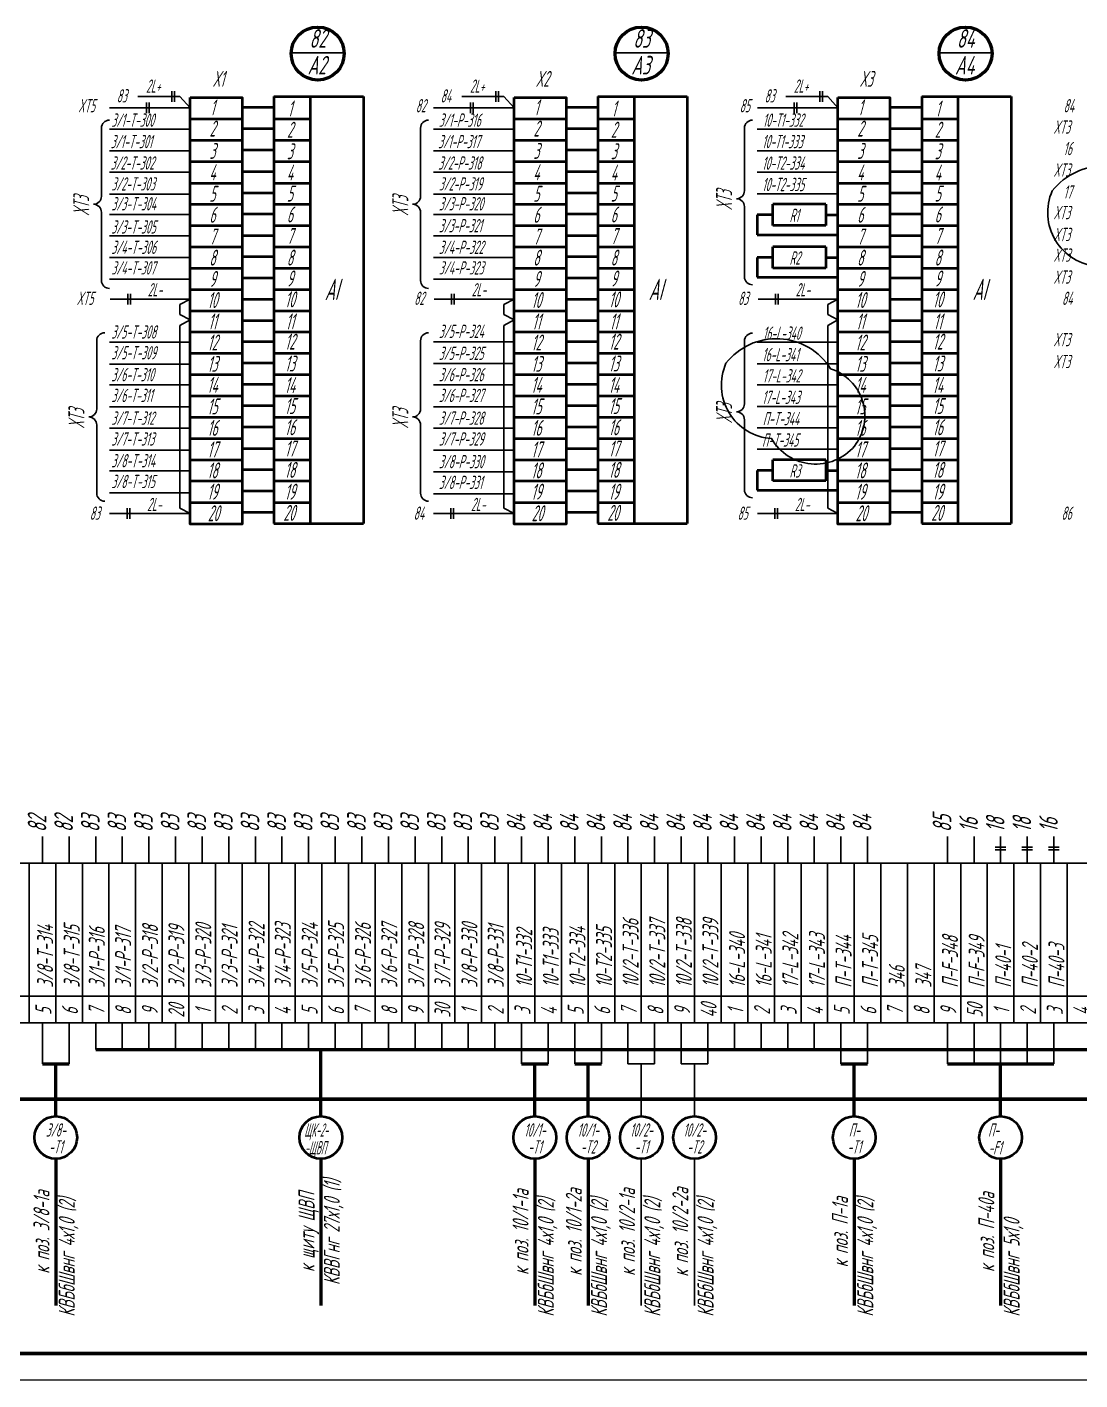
# Model space of a CAD drawing. Header units: millimetres. Extents: x -680 to 9204, y -4430 to 7779.
# Drawn here: x 2133.2 to 2331, y -537.1 to -282.9 of the extents above; entities that cross this region are included whole.
import ezdxf
from ezdxf.enums import TextEntityAlignment as Align

# ---------------------------------------------------------------- set-up
doc = ezdxf.new("R2010")
doc.units = ezdxf.units.MM
doc.layers.get('Defpoints').update_dxf_attribs({"color": 33})
for name, color, linetype, lineweight in [('Датчики', 31, 'Continuous', 50), ('Обводка', 6, 'Continuous', 25), ('Размерная', 4, 'Continuous', 25), ('Текст_КИП', 2, 'Continuous', 25), ('Толст.рамка', 7, 'Continuous', 60), ('Тонк.рамка', 10, 'Continuous', 20), ('Эл.кабель', 2, 'Continuous', 50)]:
    doc.layers.add(name, color=color, linetype=linetype, lineweight=lineweight)
doc.layers.add('ТЕКСТ', color=2, linetype='Continuous')
doc.styles.add('Simplex', font='simplex.shx', dxfattribs={"width": 0.7, "oblique": 15})

msp = doc.modelspace()

# ---------------------------------------------------------------- linework, layer by layer
at = {"color": 7, "linetype": 'ByBlock'}
for p, q in [((2182.818, -287.731), (2192.716, -287.731)), ((2243.666, -287.731), (2253.564, -287.731)), ((2304.514, -287.731), (2314.412, -287.731))]:
    msp.add_line(p, q, dxfattribs=at)
for p, q in [((2161.916, -295.949), (2154.014, -295.949)), ((2161.916, -295.949), (2163.84, -298.086)), ((2222.764, -295.949), (2214.862, -295.949)), ((2222.764, -295.949), (2224.688, -298.086)), ((2283.612, -295.949), (2275.71, -295.949)), ((2283.612, -295.949), (2285.536, -298.086)), ((2148.703, -298.086), (2163.84, -298.086)), ((2209.551, -298.086), (2224.688, -298.086)), ((2270.399, -298.086), (2285.536, -298.086)), ((2148.678, -302.098), (2163.84, -302.098)), ((2209.526, -302.098), (2224.688, -302.098)), ((2270.374, -302.098), (2285.536, -302.098)), ((2148.678, -306.14), (2163.84, -306.14)), ((2209.526, -306.14), (2224.688, -306.14)), ((2270.374, -306.14), (2285.536, -306.14)), ((2148.678, -310.166), (2163.84, -310.166)), ((2209.526, -310.166), (2224.688, -310.166)), ((2270.374, -310.185), (2285.536, -310.185)), ((2148.678, -314.29), (2163.84, -314.29)), ((2209.526, -314.29), (2224.688, -314.29)), ((2270.374, -314.21), (2285.536, -314.21)), ((2148.678, -318.093), (2163.84, -318.093)), ((2209.526, -318.093), (2224.688, -318.093)), ((2148.678, -322.148), (2163.84, -322.148)), ((2209.526, -322.148), (2224.688, -322.148)), ((2148.678, -326.173), (2163.84, -326.173)), ((2209.526, -326.173), (2224.688, -326.173)), ((2148.678, -330.285), (2163.84, -330.285)), ((2209.526, -330.285), (2224.688, -330.285)), ((2148.826, -334.005), (2163.84, -334.005)), ((2163.84, -334.005), (2161.928, -335.034)), ((2161.928, -336.901), (2161.928, -335.034)), ((2209.674, -334.005), (2224.688, -334.005)), ((2224.688, -334.005), (2222.776, -335.034)), ((2222.776, -336.901), (2222.776, -335.034)), ((2270.522, -334.005), (2285.536, -334.005)), ((2285.536, -334.005), (2283.624, -335.034)), ((2283.624, -336.901), (2283.624, -335.034)), ((2163.84, -337.931), (2161.928, -336.901)), ((2163.84, -337.931), (2161.928, -338.96)), ((2224.688, -337.931), (2222.776, -336.901)), ((2224.688, -337.931), (2222.776, -338.96)), ((2285.536, -337.931), (2283.624, -336.901)), ((2285.536, -337.931), (2283.624, -338.96)), ((2161.928, -373.28), (2161.928, -338.96)), ((2222.776, -373.28), (2222.776, -338.96)), ((2283.624, -373.28), (2283.624, -338.96)), ((2148.678, -342.089), (2163.84, -342.089)), ((2209.526, -342.068), (2224.688, -342.068)), ((2270.374, -342.134), (2285.536, -342.134)), ((2148.678, -346.234), (2163.84, -346.234)), ((2209.526, -346.09), (2224.688, -346.09)), ((2270.374, -346.176), (2285.536, -346.176)), ((2148.678, -350.115), (2163.84, -350.115)), ((2209.526, -350.115), (2224.688, -350.115)), ((2270.374, -350.15), (2285.536, -350.15)), ((2148.678, -354.26), (2163.84, -354.26)), ((2209.526, -354.26), (2224.688, -354.26)), ((2270.374, -354.192), (2285.536, -354.192)), ((2148.678, -358.286), (2163.84, -358.286)), ((2209.526, -358.286), (2224.688, -358.286)), ((2270.374, -358.192), (2285.536, -358.192)), ((2148.678, -362.431), (2163.84, -362.431)), ((2209.526, -362.431), (2224.688, -362.431)), ((2270.374, -362.234), (2285.536, -362.234)), ((2148.678, -366.283), (2163.84, -366.283)), ((2209.526, -366.456), (2224.688, -366.456)), ((2148.678, -370.428), (2163.84, -370.428)), ((2209.526, -370.601), (2224.688, -370.601)), ((2163.84, -374.31), (2161.928, -373.28)), ((2224.688, -374.31), (2222.776, -373.28)), ((2285.536, -374.31), (2283.624, -373.28)), ((2148.703, -374.31), (2163.84, -374.31)), ((2209.551, -374.31), (2224.688, -374.31)), ((2270.399, -374.31), (2285.536, -374.31))]:
    msp.add_line(p, q)
at = {"lineweight": 40}
for p, q in [((2179.571, -295.957), (2179.571, -376.214)), ((2179.571, -295.957), (2196.372, -295.957)), ((2186.443, -376.214), (2186.443, -295.957)), ((2196.372, -295.957), (2196.372, -376.214)), ((2240.419, -295.957), (2240.419, -376.214)), ((2240.419, -295.957), (2257.22, -295.957)), ((2247.291, -376.214), (2247.291, -295.957)), ((2257.22, -295.957), (2257.22, -376.214)), ((2301.267, -295.957), (2301.267, -376.214)), ((2301.267, -295.957), (2318.068, -295.957)), ((2308.139, -376.214), (2308.139, -295.957)), ((2318.068, -295.957), (2318.068, -376.214)), ((2173.598, -297.948), (2179.571, -297.948)), ((2234.446, -297.948), (2240.419, -297.948)), ((2295.294, -297.948), (2301.267, -297.948)), ((2163.84, -300.118), (2173.598, -300.118)), ((2173.598, -301.96), (2179.571, -301.96)), ((2179.571, -300.118), (2186.443, -300.118)), ((2224.688, -300.118), (2234.446, -300.118)), ((2234.446, -301.96), (2240.419, -301.96)), ((2240.419, -300.118), (2247.291, -300.118)), ((2285.536, -300.118), (2295.294, -300.118)), ((2295.294, -301.96), (2301.267, -301.96)), ((2301.267, -300.118), (2308.139, -300.118)), ((2163.84, -304.13), (2173.598, -304.13)), ((2179.571, -304.13), (2186.443, -304.13)), ((2224.688, -304.13), (2234.446, -304.13)), ((2240.419, -304.13), (2247.291, -304.13)), ((2285.536, -304.13), (2295.294, -304.13)), ((2301.267, -304.13), (2308.139, -304.13)), ((2173.598, -305.972), (2179.571, -305.972)), ((2234.446, -305.972), (2240.419, -305.972)), ((2295.294, -305.972), (2301.267, -305.972)), ((2163.84, -308.172), (2173.598, -308.172)), ((2173.598, -310.014), (2179.571, -310.014)), ((2179.571, -308.172), (2186.443, -308.172)), ((2224.688, -308.172), (2234.446, -308.172)), ((2234.446, -310.014), (2240.419, -310.014)), ((2240.419, -308.172), (2247.291, -308.172)), ((2285.536, -308.172), (2295.294, -308.172)), ((2295.294, -310.014), (2301.267, -310.014)), ((2301.267, -308.172), (2308.139, -308.172)), ((2163.84, -312.197), (2173.598, -312.197)), ((2179.571, -312.197), (2186.443, -312.197)), ((2224.688, -312.197), (2234.446, -312.197)), ((2240.419, -312.197), (2247.291, -312.197)), ((2285.536, -312.197), (2295.294, -312.197)), ((2301.267, -312.197), (2308.139, -312.197)), ((2173.598, -314.039), (2179.571, -314.039)), ((2234.446, -314.039), (2240.419, -314.039)), ((2295.294, -314.039), (2301.267, -314.039)), ((2163.84, -316.176), (2173.598, -316.176)), ((2179.571, -316.176), (2186.443, -316.176)), ((2224.688, -316.176), (2234.446, -316.176)), ((2240.419, -316.176), (2247.291, -316.176)), ((2273.284, -320.181), (2273.284, -316.181)), ((2283.284, -316.181), (2273.284, -316.181)), ((2283.284, -316.181), (2283.284, -320.181)), ((2285.536, -316.176), (2295.294, -316.176)), ((2301.267, -316.176), (2308.139, -316.176)), ((2163.84, -320.201), (2173.598, -320.201)), ((2173.598, -318.017), (2179.571, -318.017)), ((2179.571, -320.201), (2186.443, -320.201)), ((2224.688, -320.201), (2234.446, -320.201)), ((2234.446, -318.017), (2240.419, -318.017)), ((2240.419, -320.201), (2247.291, -320.201)), ((2273.284, -318.181), (2270.374, -318.181)), ((2270.374, -318.181), (2270.374, -321.909)), ((2283.284, -320.181), (2273.284, -320.181)), ((2283.284, -318.181), (2285.536, -318.181)), ((2285.536, -320.201), (2295.294, -320.201)), ((2295.294, -318.017), (2301.267, -318.017)), ((2301.267, -320.201), (2308.139, -320.201)), ((2173.598, -322.043), (2179.571, -322.043)), ((2234.446, -322.043), (2240.419, -322.043)), ((2270.374, -321.909), (2285.536, -321.909)), ((2295.294, -322.043), (2301.267, -322.043)), ((2163.84, -324.179), (2173.598, -324.179)), ((2179.571, -324.179), (2186.443, -324.179)), ((2224.688, -324.179), (2234.446, -324.179)), ((2240.419, -324.179), (2247.291, -324.179)), ((2273.284, -328.184), (2273.284, -324.184)), ((2283.284, -324.184), (2273.284, -324.184)), ((2283.284, -324.184), (2283.284, -328.184)), ((2285.536, -324.179), (2295.294, -324.179)), ((2301.267, -324.179), (2308.139, -324.179)), ((2173.598, -326.021), (2179.571, -326.021)), ((2234.446, -326.021), (2240.419, -326.021)), ((2273.284, -326.184), (2270.374, -326.184)), ((2270.374, -326.184), (2270.374, -329.913)), ((2283.284, -326.184), (2285.536, -326.184)), ((2295.294, -326.021), (2301.267, -326.021)), ((2163.84, -328.205), (2173.598, -328.205)), ((2173.598, -330.046), (2179.571, -330.046)), ((2179.571, -328.205), (2186.443, -328.205)), ((2224.688, -328.205), (2234.446, -328.205)), ((2234.446, -330.046), (2240.419, -330.046)), ((2240.419, -328.205), (2247.291, -328.205)), ((2270.374, -329.913), (2285.536, -329.913)), ((2283.284, -328.184), (2273.284, -328.184)), ((2285.536, -328.205), (2295.294, -328.205)), ((2295.294, -330.046), (2301.267, -330.046)), ((2301.267, -328.205), (2308.139, -328.205)), ((2163.84, -332.183), (2173.598, -332.183)), ((2179.571, -332.183), (2186.443, -332.183)), ((2224.688, -332.183), (2234.446, -332.183)), ((2240.419, -332.183), (2247.291, -332.183)), ((2285.536, -332.183), (2295.294, -332.183)), ((2301.267, -332.183), (2308.139, -332.183)), ((2173.598, -334.025), (2179.571, -334.025)), ((2234.446, -334.025), (2240.419, -334.025)), ((2295.294, -334.025), (2301.267, -334.025)), ((2163.84, -336.208), (2173.598, -336.208)), ((2173.598, -338.05), (2179.571, -338.05)), ((2179.571, -336.208), (2186.443, -336.208)), ((2224.688, -336.208), (2234.446, -336.208)), ((2234.446, -338.05), (2240.419, -338.05)), ((2240.419, -336.208), (2247.291, -336.208)), ((2285.536, -336.208), (2295.294, -336.208)), ((2295.294, -338.05), (2301.267, -338.05)), ((2301.267, -336.208), (2308.139, -336.208)), ((2163.84, -340.154), (2173.598, -340.154)), ((2179.571, -340.154), (2186.443, -340.154)), ((2224.688, -340.154), (2234.446, -340.154)), ((2240.419, -340.154), (2247.291, -340.154)), ((2285.536, -340.154), (2295.294, -340.154)), ((2301.267, -340.154), (2308.139, -340.154)), ((2173.598, -341.996), (2179.571, -341.996)), ((2234.446, -341.996), (2240.419, -341.996)), ((2295.294, -341.996), (2301.267, -341.996)), ((2163.84, -344.179), (2173.597, -344.179)), ((2179.571, -344.179), (2186.443, -344.179)), ((2224.688, -344.179), (2234.445, -344.179)), ((2240.419, -344.179), (2247.291, -344.179)), ((2285.536, -344.179), (2295.294, -344.179)), ((2301.267, -344.179), (2308.139, -344.179)), ((2163.84, -348.17), (2173.597, -348.17)), ((2173.597, -346.021), (2179.571, -346.021)), ((2179.571, -348.17), (2186.443, -348.17)), ((2224.688, -348.17), (2234.445, -348.17)), ((2234.445, -346.021), (2240.419, -346.021)), ((2240.419, -348.17), (2247.291, -348.17)), ((2285.536, -348.17), (2295.293, -348.17)), ((2295.293, -346.021), (2301.267, -346.021)), ((2301.267, -348.17), (2308.139, -348.17)), ((2173.597, -350.011), (2179.571, -350.011)), ((2234.445, -350.011), (2240.419, -350.011)), ((2295.293, -350.011), (2301.267, -350.011)), ((2163.84, -352.195), (2173.597, -352.195)), ((2179.571, -352.195), (2186.443, -352.195)), ((2224.688, -352.195), (2234.445, -352.195)), ((2240.419, -352.195), (2247.291, -352.195)), ((2285.536, -352.195), (2295.293, -352.195)), ((2301.267, -352.195), (2308.139, -352.195)), ((2173.597, -354.037), (2179.571, -354.037)), ((2234.445, -354.037), (2240.419, -354.037)), ((2295.293, -354.037), (2301.267, -354.037)), ((2163.84, -356.196), (2173.597, -356.196)), ((2173.597, -358.038), (2179.571, -358.038)), ((2179.571, -356.196), (2186.443, -356.196)), ((2224.688, -356.196), (2234.445, -356.196)), ((2234.445, -358.038), (2240.419, -358.038)), ((2240.419, -356.196), (2247.291, -356.196)), ((2285.536, -356.196), (2295.293, -356.196)), ((2295.293, -358.038), (2301.267, -358.038)), ((2301.267, -356.196), (2308.139, -356.196)), ((2163.84, -360.221), (2173.597, -360.221)), ((2179.571, -360.221), (2186.443, -360.221)), ((2224.688, -360.221), (2234.445, -360.221)), ((2240.419, -360.221), (2247.291, -360.221)), ((2285.536, -360.221), (2295.293, -360.221)), ((2301.267, -360.221), (2308.139, -360.221)), ((2173.597, -362.063), (2179.571, -362.063)), ((2234.445, -362.063), (2240.419, -362.063)), ((2295.293, -362.063), (2301.267, -362.063)), ((2163.84, -364.193), (2173.597, -364.193)), ((2173.597, -366.035), (2179.571, -366.035)), ((2179.571, -364.193), (2186.443, -364.193)), ((2224.688, -364.193), (2234.445, -364.193)), ((2234.445, -366.035), (2240.419, -366.035)), ((2240.419, -364.193), (2247.291, -364.193)), ((2273.284, -368.198), (2273.284, -364.198)), ((2283.284, -364.198), (2273.284, -364.198)), ((2283.284, -364.198), (2283.284, -368.198)), ((2285.536, -364.193), (2295.293, -364.193)), ((2295.293, -366.035), (2301.267, -366.035)), ((2301.267, -364.193), (2308.139, -364.193)), ((2163.84, -368.194), (2173.597, -368.194)), ((2179.571, -368.194), (2186.443, -368.194)), ((2224.688, -368.194), (2234.445, -368.194)), ((2240.419, -368.194), (2247.291, -368.194)), ((2273.284, -366.198), (2270.374, -366.198)), ((2270.374, -366.198), (2270.374, -369.927)), ((2283.284, -368.198), (2273.284, -368.198)), ((2283.284, -366.198), (2285.536, -366.198)), ((2285.536, -368.194), (2295.293, -368.194)), ((2301.267, -368.194), (2308.139, -368.194)), ((2173.597, -370.036), (2179.571, -370.036)), ((2234.445, -370.036), (2240.419, -370.036)), ((2270.374, -369.927), (2285.536, -369.927)), ((2295.293, -370.036), (2301.267, -370.036)), ((2163.84, -372.22), (2173.597, -372.22)), ((2179.571, -372.22), (2186.443, -372.22)), ((2224.688, -372.22), (2234.445, -372.22)), ((2240.419, -372.22), (2247.291, -372.22)), ((2285.536, -372.22), (2295.293, -372.22)), ((2301.267, -372.22), (2308.139, -372.22)), ((2173.597, -374.061), (2179.571, -374.061)), ((2179.571, -376.214), (2196.372, -376.214)), ((2234.445, -374.061), (2240.419, -374.061)), ((2240.419, -376.214), (2257.22, -376.214)), ((2295.293, -374.061), (2301.267, -374.061)), ((2301.267, -376.214), (2318.068, -376.214))]:
    msp.add_line(p, q, dxfattribs=at)
at = {"color": 2, "ltscale": 0.5}
for p, q in [((2136.089, -435.04), (2136.089, -440.04)), ((2141.089, -435.04), (2141.089, -440.04)), ((2146.089, -435.04), (2146.089, -440.04)), ((2151.089, -435.04), (2151.089, -440.04)), ((2156.089, -435.04), (2156.089, -440.04)), ((2161.089, -435.04), (2161.089, -440.04)), ((2166.089, -435.04), (2166.089, -440.04)), ((2171.089, -435.04), (2171.089, -440.04)), ((2176.089, -435.04), (2176.089, -440.04)), ((2181.089, -435.04), (2181.089, -440.04)), ((2186.089, -435.04), (2186.089, -440.04)), ((2191.089, -435.04), (2191.089, -440.04)), ((2196.089, -435.04), (2196.089, -440.04)), ((2201.089, -435.04), (2201.089, -440.04)), ((2206.089, -435.04), (2206.089, -440.04)), ((2211.089, -435.04), (2211.089, -440.04)), ((2216.089, -435.04), (2216.089, -440.04)), ((2221.089, -435.04), (2221.089, -440.04)), ((2226.089, -435.04), (2226.089, -440.04)), ((2231.089, -435.04), (2231.089, -440.04)), ((2236.089, -435.04), (2236.089, -440.04)), ((2241.089, -435.04), (2241.089, -440.04)), ((2266.089, -435.04), (2266.089, -440.04)), ((2271.089, -435.04), (2271.089, -440.04)), ((2276.089, -435.04), (2276.089, -440.04)), ((2281.089, -435.04), (2281.089, -440.04)), ((2286.089, -435.04), (2286.089, -440.04)), ((2291.089, -435.04), (2291.089, -440.04)), ((2306.089, -435.04), (2306.089, -440.04)), ((2311.089, -435.04), (2311.089, -440.04)), ((2316.089, -435.04), (2316.089, -440.04)), ((2321.089, -435.04), (2321.089, -440.04)), ((2326.089, -435.04), (2326.089, -440.04)), ((2136.089, -470.04), (2136.089, -477.727)), ((2141.089, -470.04), (2141.089, -477.727)), ((2146.089, -470.04), (2146.089, -475.04)), ((2151.089, -470.04), (2151.089, -475.04)), ((2156.089, -470.04), (2156.089, -475.04)), ((2161.089, -470.04), (2161.089, -475.04)), ((2166.089, -470.04), (2166.089, -475.04)), ((2171.089, -470.04), (2171.089, -475.04)), ((2176.089, -470.04), (2176.089, -475.04)), ((2181.089, -470.04), (2181.089, -475.04)), ((2186.089, -470.04), (2186.089, -475.04)), ((2191.089, -470.04), (2191.089, -475.04)), ((2196.089, -470.04), (2196.089, -475.04)), ((2201.089, -470.04), (2201.089, -475.04)), ((2206.089, -470.04), (2206.089, -475.04)), ((2211.089, -470.04), (2211.089, -475.04)), ((2216.089, -470.04), (2216.089, -475.04)), ((2221.089, -470.04), (2221.089, -475.04)), ((2226.089, -470.04), (2226.089, -477.727)), ((2231.089, -470.04), (2231.089, -477.727)), ((2236.089, -470.04), (2236.089, -477.727)), ((2241.089, -470.04), (2241.089, -477.727)), ((2266.089, -470.04), (2266.089, -475.04)), ((2271.089, -470.04), (2271.089, -475.04)), ((2276.089, -470.04), (2276.089, -475.04)), ((2281.089, -470.04), (2281.089, -475.04)), ((2286.089, -470.04), (2286.089, -477.727)), ((2291.089, -470.04), (2291.089, -477.727)), ((2306.089, -470.04), (2306.089, -477.727)), ((2311.089, -470.04), (2311.089, -477.727)), ((2316.089, -470.04), (2316.089, -477.727)), ((2321.089, -470.04), (2321.089, -477.727)), ((2326.089, -470.04), (2326.089, -477.727))]:
    msp.add_line(p, q, dxfattribs=at)
at = {"color": 2}
for p, q in [((2058.589, -440.04), (2418.589, -440.04)), ((2133.589, -470.04), (2133.589, -440.04)), ((2138.589, -470.04), (2138.589, -440.04)), ((2143.589, -470.04), (2143.589, -440.04)), ((2148.589, -470.04), (2148.589, -440.04)), ((2153.589, -470.04), (2153.589, -440.04)), ((2158.589, -470.04), (2158.589, -440.04)), ((2163.589, -470.04), (2163.589, -440.04)), ((2168.589, -470.04), (2168.589, -440.04)), ((2173.589, -470.04), (2173.589, -440.04)), ((2178.589, -470.04), (2178.589, -440.04)), ((2183.589, -470.04), (2183.589, -440.04)), ((2188.589, -470.04), (2188.589, -440.04)), ((2193.589, -470.04), (2193.589, -440.04)), ((2198.589, -470.04), (2198.589, -440.04)), ((2203.589, -470.04), (2203.589, -440.04)), ((2208.589, -470.04), (2208.589, -440.04)), ((2213.589, -470.04), (2213.589, -440.04)), ((2218.589, -470.04), (2218.589, -440.04)), ((2223.589, -470.04), (2223.589, -440.04)), ((2228.589, -470.04), (2228.589, -440.04)), ((2233.589, -470.04), (2233.589, -440.04)), ((2238.589, -470.04), (2238.589, -440.04)), ((2243.589, -470.04), (2243.589, -440.04)), ((2248.589, -470.04), (2248.589, -440.04)), ((2253.589, -470.04), (2253.589, -440.04)), ((2258.589, -470.04), (2258.589, -440.04)), ((2263.589, -470.04), (2263.589, -440.04)), ((2268.589, -470.04), (2268.589, -440.04)), ((2273.589, -470.04), (2273.589, -440.04)), ((2278.589, -470.04), (2278.589, -440.04)), ((2283.589, -470.04), (2283.589, -440.04)), ((2288.589, -470.04), (2288.589, -440.04)), ((2293.589, -470.04), (2293.589, -440.04)), ((2298.589, -470.04), (2298.589, -440.04)), ((2303.589, -470.04), (2303.589, -440.04)), ((2308.589, -470.04), (2308.589, -440.04)), ((2313.589, -470.04), (2313.589, -440.04)), ((2318.589, -470.04), (2318.589, -440.04)), ((2323.589, -470.04), (2323.589, -440.04)), ((2328.589, -470.04), (2328.589, -440.04)), ((2063.589, -465.009), (2413.589, -465.009)), ((2058.589, -470.04), (2418.589, -470.04))]:
    msp.add_line(p, q, dxfattribs=at)
at = {"color": 5, "lineweight": 60}
msp.add_line((3207.603, -484.355), (1996.114, -484.355), dxfattribs=at)
at = {"lineweight": 40}
for points in [[(2163.84, -296.137), (2173.598, -296.137), (2173.597, -376.319), (2163.84, -376.319)], [(2224.688, -296.137), (2234.446, -296.137), (2234.445, -376.319), (2224.688, -376.319)], [(2285.536, -296.137), (2295.294, -296.137), (2295.293, -376.319), (2285.536, -376.319)]]:
    msp.add_lwpolyline(points, close=True, dxfattribs=at)
at = {"layer": 'Defpoints', "ltscale": 0.5}
for p, q in [((2246.089, -435.04), (2246.089, -440.04)), ((2251.089, -435.04), (2251.089, -440.04)), ((2256.089, -435.04), (2256.089, -440.04)), ((2261.089, -435.04), (2261.089, -440.04)), ((2246.089, -470.04), (2246.089, -477.727)), ((2251.089, -470.04), (2251.089, -477.727)), ((2256.089, -470.04), (2256.089, -477.727)), ((2261.089, -470.04), (2261.089, -477.727))]:
    msp.add_line(p, q, dxfattribs=at)
at = {"layer": 'Defpoints'}
for p, q in [((2246.089, -477.727), (2251.089, -477.727)), ((2248.589, -487.589), (2248.589, -477.727)), ((2256.089, -477.727), (2261.089, -477.727)), ((2258.589, -487.589), (2258.589, -477.727)), ((2248.589, -495.589), (2248.589, -523.176)), ((2258.589, -495.589), (2258.589, -523.176))]:
    msp.add_line(p, q, dxfattribs=at)
at = {"layer": 'Defpoints', "color": 2}
for points in [[(2325.788, -313.675, 0.5205671), (2334.363, -327.832, 0.5205671), (2334.363, -327.832, 0.5205671), (2349.928, -329.229, 0.5205671), (2349.928, -329.229, 0.5205671), (2345.454, -314.699, 0.5205671), (2345.454, -314.699, 0.5205671)], [(2264.488, -346.079, 0.5205671), (2273.062, -360.236, 0.5205671), (2273.062, -360.236, 0.5205671), (2288.627, -361.633, 0.5205671), (2288.627, -361.633, 0.5205671), (2284.154, -347.103, 0.5205671), (2284.154, -347.103, 0.5205671)]]:
    msp.add_lwpolyline(points, format="xyb", close=True, dxfattribs=at)
at = {"layer": 'Defpoints', "lineweight": 40}
for centre in [(2248.589, -491.589), (2258.589, -491.589)]:
    msp.add_circle(centre, 4, dxfattribs=at)
at = {"layer": 'Датчики'}
for centre in [(2187.797, -287.868), (2248.645, -287.868), (2309.493, -287.868)]:
    msp.add_circle(centre, 4.979, dxfattribs=at)
at = {"layer": 'Обводка'}
for p, q in [((2147.178, -314.702), (2147.178, -301.866)), ((2207.126, -314.702), (2207.126, -301.866)), ((2267.974, -301.862), (2267.974, -313.657)), ((2147.178, -330.522), (2147.178, -317.702)), ((2207.126, -330.522), (2207.126, -317.702)), ((2267.974, -316.643), (2267.974, -329.839)), ((2146.278, -354.672), (2146.278, -341.836)), ((2207.126, -354.672), (2207.126, -341.836)), ((2267.974, -341.898), (2267.974, -353.693)), ((2146.278, -370.492), (2146.278, -357.672)), ((2207.126, -370.492), (2207.126, -357.672)), ((2267.974, -356.679), (2267.974, -369.874))]:
    msp.add_line(p, q, dxfattribs=at)
for centre, start, end in [((2148.678, -301.866), 90, 180), ((2208.626, -301.866), 90, 180), ((2269.474, -301.866), 90, 180), ((2145.678, -314.702), 270, 0), ((2205.626, -314.702), 270, 0), ((2266.474, -313.642), 270, 0), ((2266.474, -316.642), 0, 90), ((2145.678, -317.702), 0, 90), ((2205.626, -317.702), 0, 90), ((2148.678, -330.522), 180, 270), ((2208.626, -330.522), 180, 270), ((2269.474, -329.825), 180, 270), ((2147.778, -341.836), 90, 180), ((2208.626, -341.836), 90, 180), ((2269.474, -341.902), 90, 180), ((2144.778, -354.672), 270, 0), ((2205.626, -354.672), 270, 0), ((2266.474, -353.678), 270, 0), ((2266.474, -356.678), 0, 90), ((2144.778, -357.672), 0, 90), ((2205.626, -357.672), 0, 90), ((2147.778, -370.492), 180, 270), ((2208.626, -370.492), 180, 270), ((2269.474, -369.861), 180, 270)]:
    msp.add_arc(centre, 1.5, start, end, dxfattribs=at)
at = {"layer": 'Размерная', "ltscale": 0.9}
for p, q in [((2155.625, -297.086), (2155.625, -299.086)), ((2156.125, -297.086), (2156.125, -299.086)), ((2160.414, -294.949), (2160.414, -296.949)), ((2160.914, -294.949), (2160.914, -296.949)), ((2216.473, -297.086), (2216.473, -299.086)), ((2216.973, -297.086), (2216.973, -299.086)), ((2221.262, -294.949), (2221.262, -296.949)), ((2221.762, -294.949), (2221.762, -296.949)), ((2277.321, -297.086), (2277.321, -299.086)), ((2277.821, -297.086), (2277.821, -299.086)), ((2282.11, -294.949), (2282.11, -296.949)), ((2282.61, -294.949), (2282.61, -296.949)), ((2152.107, -333.005), (2152.107, -335.005)), ((2152.607, -333.005), (2152.607, -335.005)), ((2212.955, -333.005), (2212.955, -335.005)), ((2213.455, -333.005), (2213.455, -335.005)), ((2273.803, -333.005), (2273.803, -335.005)), ((2274.303, -333.005), (2274.303, -335.005)), ((2151.985, -373.31), (2151.985, -375.31)), ((2152.485, -373.31), (2152.485, -375.31)), ((2212.833, -373.31), (2212.833, -375.31)), ((2213.333, -373.31), (2213.333, -375.31)), ((2273.681, -373.31), (2273.681, -375.31)), ((2274.181, -373.31), (2274.181, -375.31)), ((2315.089, -437.04), (2317.089, -437.04)), ((2320.089, -437.04), (2322.089, -437.04)), ((2325.089, -437.04), (2327.089, -437.04)), ((2315.089, -437.54), (2317.089, -437.54)), ((2320.089, -437.54), (2322.089, -437.54)), ((2325.089, -437.54), (2327.089, -437.54))]:
    msp.add_line(p, q, dxfattribs=at)
at = {"layer": 'Толст.рамка'}
msp.add_line((3220.172, -532.145), (1985.172, -532.145), dxfattribs=at)
at = {"layer": 'Тонк.рамка'}
msp.add_line((1965.172, -537.145), (3225.172, -537.145), dxfattribs=at)
at = {"layer": 'Эл.кабель'}
for p, q in [((2146.089, -475.04), (2371.089, -475.04)), ((2188.386, -487.589), (2188.386, -475.04)), ((2136.089, -477.727), (2141.089, -477.727)), ((2138.589, -487.589), (2138.589, -477.727)), ((2226.089, -477.727), (2231.089, -477.727)), ((2228.589, -487.589), (2228.589, -477.727)), ((2236.089, -477.727), (2241.089, -477.727)), ((2238.589, -487.589), (2238.589, -477.727)), ((2286.089, -477.727), (2291.089, -477.727)), ((2288.589, -487.589), (2288.589, -477.727)), ((2306.089, -477.727), (2326.089, -477.727)), ((2316.089, -487.589), (2316.089, -477.727)), ((2138.589, -495.589), (2138.589, -523.176)), ((2188.386, -495.589), (2188.386, -523.176)), ((2228.589, -495.589), (2228.589, -523.176)), ((2238.589, -495.589), (2238.589, -523.176)), ((2288.589, -495.589), (2288.589, -523.176)), ((2316.089, -495.589), (2316.089, -523.176))]:
    msp.add_line(p, q, dxfattribs=at)
at = {"layer": 'Эл.кабель', "lineweight": 40}
for centre in [(2138.589, -491.589), (2188.386, -491.589), (2228.589, -491.589), (2238.589, -491.589), (2288.589, -491.589), (2316.089, -491.589)]:
    msp.add_circle(centre, 4, dxfattribs=at)

# ---------------------------------------------------------------- texts
at = {"layer": 'Defpoints', "style": 'Simplex', "oblique": 15, "width": 0.5}
for p in [(2190.398, -332.195), (2251.247, -332.195), (2312.095, -332.195)]:
    msp.add_text('AI', height=4, dxfattribs=at).set_placement(p, align=Align.MIDDLE)
at = {"layer": 'Defpoints', "style": 'Simplex', "oblique": 15, "width": 0.6}
for s, height, p in [('84', 3.5, (2246.823, -434.201)), ('84', 3.5, (2251.823, -434.201)), ('84', 3.5, (2256.823, -434.201)), ('84', 3.5, (2261.823, -434.201)), ('10/2-T-337', 3, (2253.088, -463.431)), ('10/2-T-338', 3, (2258.088, -463.431)), ('10/2-T-336', 3, (2248.088, -463.431)), ('10/2-T-339', 3, (2263.088, -463.431)), ('346', 3, (2298.088, -463.431)), ('347', 3, (2303.088, -463.431)), ('КВБбШвнг 4х1,0 (2)', 3, (2252.156, -525.255)), ('КВБбШвнг 4х1,0 (2)', 3, (2262.156, -525.255))]:
    msp.add_text(s, height=height, rotation=90, dxfattribs=at).set_placement(p)
at = {"layer": 'Defpoints', "style": 'Simplex', "oblique": 15, "width": 0.5}
for s, p in [('10/2-', (2248.589, -491.418)), ('10/2-', (2258.589, -491.418)), ('-T1', (2248.589, -494.592)), ('-T2', (2258.589, -494.592))]:
    msp.add_text(s, height=2.5, dxfattribs=at).set_placement(p, align=Align.CENTER)
at = {"layer": 'Defpoints', "style": 'Simplex', "oblique": 15, "width": 0.6}
for s, p in [('к поз. 10/2-2а', (2257.407, -509.382)), ('к поз. 10/2-1а', (2247.407, -509.382))]:
    msp.add_text(s, height=3, rotation=90, dxfattribs=at).set_placement(p, align=Align.CENTER)
at = {"layer": 'ТЕКСТ', "style": 'Simplex', "oblique": 15}
for s, height, width, p in [('82', 3.5, 0.6, (2187.803, -286.783)), ('83', 3.5, 0.6, (2248.651, -286.783)), ('84', 3.5, 0.6, (2309.499, -286.783)), ('2L+', 2.5, 0.5, (2156.893, -295.234)), ('2L+', 2.5, 0.5, (2217.741, -295.234)), ('2L+', 2.5, 0.5, (2278.589, -295.234)), ('2L-', 2.5, 0.5, (2157.221, -333.507)), ('2L-', 2.5, 0.5, (2218.069, -333.507)), ('2L-', 2.5, 0.5, (2278.917, -333.507)), ('2L-', 2.5, 0.5, (2157.094, -373.859)), ('2L-', 2.5, 0.5, (2217.942, -373.859)), ('2L-', 2.5, 0.5, (2278.79, -373.859))]:
    msp.add_text(s, height=height, dxfattribs=dict(at, width=width)).set_placement(p, align=Align.CENTER)
at = {"layer": 'ТЕКСТ', "style": 'Simplex', "oblique": 15, "width": 0.6}
for s, p in [('А2', (2187.626, -290.055)), ('А3', (2248.474, -290.055)), ('А4', (2309.322, -290.055))]:
    msp.add_text(s, height=3.5, dxfattribs=at).set_placement(p, align=Align.MIDDLE)
at = {"layer": 'ТЕКСТ', "color": 4, "style": 'Simplex', "oblique": 15, "width": 0.5}
for s, p in [('X1', (2169.134, -292.622)), ('X2', (2229.982, -292.622)), ('X3', (2290.83, -292.622))]:
    msp.add_text(s, height=3, dxfattribs=at).set_placement(p, align=Align.MIDDLE)
at = {"layer": 'ТЕКСТ', "style": 'Simplex', "oblique": 15, "width": 0.5}
for s, p in [('83', (2150.032, -297.068)), ('84', (2210.88, -297.068)), ('83', (2271.728, -297.068)), ('XT5', (2142.806, -298.92)), ('82', (2206.208, -298.92)), ('85', (2267.056, -298.92)), ('84', (2327.904, -298.92)), ('3/1-T-300', (2149.036, -301.632)), ('3/1-P-316', (2210.554, -301.632)), ('10-Т1-332', (2271.402, -301.632)), ('XT3', (2326.025, -302.932)), ('3/1-T-301', (2148.906, -305.661)), ('3/1-P-317', (2210.424, -305.661)), ('10-Т1-333', (2271.272, -305.661)), ('16', (2327.879, -306.974)), ('3/2-Т-302', (2148.906, -309.687)), ('3/2-P-318', (2210.424, -309.687)), ('10-Т2-334', (2271.272, -309.706)), ('XT3', (2326.025, -311)), ('3/2-Т-303', (2149.036, -313.612)), ('3/2-P-319', (2210.554, -313.612)), ('10-Т2-335', (2271.272, -313.731)), ('17', (2327.904, -315.124)), ('3/3-T-304', (2149.036, -317.354)), ('3/3-P-320', (2210.554, -317.354)), ('R1', (2276.434, -319.537)), ('XT3', (2326.025, -319.003)), ('3/3-T-305', (2149.036, -321.701)), ('3/3-Р-321', (2210.554, -321.467)), ('XT3', (2326.025, -323.128)), ('3/4-T-306', (2149.036, -325.526)), ('3/4-P-322', (2210.554, -325.526)), ('R2', (2276.434, -327.54)), ('XT3', (2326.025, -327.007)), ('3/4-Т-307', (2149.036, -329.399)), ('3/4-P-323', (2210.554, -329.399)), ('XT3', (2326.025, -331.132)), ('XT5', (2142.516, -335.113)), ('82', (2205.918, -335.113)), ('83', (2266.766, -335.113)), ('84', (2327.614, -335.113)), ('3/5-T-308', (2149.036, -341.442)), ('3/5-Р-324', (2210.554, -341.329)), ('16-L-340', (2271.402, -341.668)), ('XT3', (2326.025, -342.877)), ('3/5-T-309', (2149.036, -345.348)), ('3/5-Р-325', (2210.554, -345.443)), ('16-L-341', (2271.272, -345.697)), ('XT3', (2326.025, -347.002)), ('3/6-Т-310', (2149.036, -349.469)), ('3/6-P-326', (2210.554, -349.469)), ('17-L-342', (2271.402, -349.684)), ('3/6-Т-311', (2149.036, -353.374)), ('3/6-P-327', (2210.554, -353.374)), ('17-L-343', (2271.272, -353.713)), ('3/7-P-328', (2210.554, -357.639)), ('П-T-344', (2271.402, -357.725)), ('П-T-345', (2271.272, -361.755)), ('R3', (2276.434, -367.554)), ('83', (2144.963, -375.495)), ('84', (2205.812, -375.495)), ('85', (2266.66, -375.495)), ('86', (2327.508, -375.495))]:
    msp.add_text(s, height=2.5, dxfattribs=at).set_placement(p)
at = {"layer": 'ТЕКСТ', "color": 2, "style": 'Simplex', "oblique": 15, "width": 0.5}
for s, p in [('1', (2168.016, -299.478)), ('1', (2182.57, -299.693)), ('1', (2228.864, -299.478)), ('1', (2243.418, -299.693)), ('1', (2289.712, -299.478)), ('1', (2304.266, -299.693)), ('2', (2168.016, -303.458)), ('2', (2182.57, -303.673)), ('2', (2228.864, -303.458)), ('2', (2243.418, -303.673)), ('2', (2289.712, -303.458)), ('2', (2304.266, -303.673)), ('3', (2168.016, -307.664)), ('3', (2182.57, -307.741)), ('3', (2228.864, -307.664)), ('3', (2243.418, -307.741)), ('3', (2289.712, -307.664)), ('3', (2304.266, -307.741)), ('4', (2168.016, -311.685)), ('4', (2182.57, -311.741)), ('4', (2228.864, -311.685)), ('4', (2243.418, -311.741)), ('4', (2289.712, -311.685)), ('4', (2304.266, -311.741)), ('5', (2168.016, -315.723)), ('5', (2182.57, -315.673)), ('5', (2228.864, -315.723)), ('5', (2243.418, -315.673)), ('5', (2289.712, -315.723)), ('5', (2304.266, -315.673)), ('6', (2168.016, -319.67)), ('6', (2182.57, -319.612)), ('6', (2228.864, -319.67)), ('6', (2243.418, -319.612)), ('6', (2289.712, -319.67)), ('6', (2304.266, -319.612)), ('7', (2168.016, -323.767)), ('7', (2182.57, -323.648)), ('7', (2228.864, -323.767)), ('7', (2243.418, -323.648)), ('7', (2289.712, -323.767)), ('7', (2304.266, -323.648)), ('8', (2168.016, -327.728)), ('8', (2182.57, -327.721)), ('8', (2228.864, -327.728)), ('8', (2243.418, -327.721)), ('8', (2289.712, -327.728)), ('8', (2304.266, -327.721)), ('9', (2168.016, -331.717)), ('9', (2182.57, -331.643)), ('9', (2228.864, -331.717)), ('9', (2243.418, -331.643)), ('9', (2289.712, -331.717)), ('9', (2304.266, -331.643)), ('10', (2168.016, -335.69)), ('10', (2182.57, -335.566)), ('10', (2228.864, -335.69)), ('10', (2243.418, -335.566)), ('10', (2289.712, -335.69)), ('10', (2304.266, -335.566)), ('11', (2168.016, -339.711)), ('11', (2182.57, -339.715)), ('11', (2228.864, -339.711)), ('11', (2243.418, -339.715)), ('11', (2289.712, -339.711)), ('11', (2304.266, -339.715)), ('12', (2168.016, -343.667)), ('12', (2182.57, -343.506)), ('12', (2228.864, -343.667)), ('12', (2243.418, -343.506)), ('12', (2289.712, -343.667)), ('12', (2304.266, -343.506)), ('13', (2168.016, -347.69)), ('13', (2182.57, -347.63)), ('13', (2228.864, -347.69)), ('13', (2243.418, -347.63)), ('13', (2289.712, -347.69)), ('13', (2304.266, -347.63)), ('14', (2168.016, -351.629)), ('14', (2182.57, -351.67)), ('14', (2228.864, -351.629)), ('14', (2243.418, -351.67)), ('14', (2289.712, -351.629)), ('14', (2304.266, -351.67)), ('15', (2168.016, -355.691)), ('15', (2182.57, -355.61)), ('15', (2228.864, -355.691)), ('15', (2243.418, -355.61)), ('15', (2289.712, -355.691)), ('15', (2304.266, -355.61)), ('16', (2168.016, -359.72)), ('16', (2182.57, -359.607)), ('16', (2228.864, -359.72)), ('16', (2243.418, -359.607)), ('16', (2289.712, -359.72)), ('16', (2304.266, -359.607)), ('17', (2168.016, -363.765)), ('17', (2182.57, -363.607)), ('17', (2228.864, -363.765)), ('17', (2243.418, -363.607)), ('17', (2289.712, -363.765)), ('17', (2304.266, -363.607)), ('18', (2168.016, -367.715)), ('18', (2182.57, -367.607)), ('18', (2228.864, -367.715)), ('18', (2243.418, -367.607)), ('18', (2289.712, -367.715)), ('18', (2304.266, -367.607)), ('19', (2168.016, -371.708)), ('19', (2182.57, -371.708)), ('19', (2228.864, -371.708)), ('19', (2243.418, -371.708)), ('19', (2289.712, -371.708)), ('19', (2304.266, -371.708)), ('20', (2168.206, -375.765)), ('20', (2182.417, -375.685)), ('20', (2229.054, -375.765)), ('20', (2243.265, -375.685)), ('20', (2289.902, -375.765)), ('20', (2304.113, -375.685))]:
    msp.add_text(s, height=3, dxfattribs=at).set_placement(p, align=Align.CENTER)
at = {"layer": 'ТЕКСТ', "color": 1, "style": 'Simplex', "oblique": 15, "width": 0.5}
for p in [(2144.871, -316.519), (2204.819, -316.519), (2265.656, -315.46), (2265.656, -355.509), (2143.97, -356.489), (2204.819, -356.489)]:
    msp.add_text('XT3', height=3, rotation=90, dxfattribs=at).set_placement(p, align=Align.CENTER)
at = {"layer": 'ТЕКСТ', "color": 6, "style": 'Simplex', "oblique": 15, "width": 0.5}
for s, p in [('3/7-T-312', (2149.036, -357.639)), ('3/7-T-313', (2149.036, -361.545)), ('3/7-Р-329', (2210.554, -361.545)), ('3/8-T-314', (2149.036, -365.636)), ('3/8-P-330', (2210.554, -365.809)), ('3/8-T-315', (2149.036, -369.542)), ('3/8-P-331', (2210.554, -369.715))]:
    msp.add_text(s, height=2.5, dxfattribs=at).set_placement(p)
at = {"layer": 'ТЕКСТ', "style": 'Simplex', "oblique": 15, "width": 0.6}
for s, height, p in [('82', 3.5, (2136.823, -434.201)), ('82', 3.5, (2141.823, -434.201)), ('83', 3.5, (2146.823, -434.201)), ('83', 3.5, (2151.823, -434.201)), ('83', 3.5, (2156.823, -434.201)), ('83', 3.5, (2161.823, -434.201)), ('83', 3.5, (2166.823, -434.201)), ('83', 3.5, (2171.823, -434.201)), ('83', 3.5, (2176.823, -434.201)), ('83', 3.5, (2181.823, -434.201)), ('83', 3.5, (2186.823, -434.201)), ('83', 3.5, (2191.823, -434.201)), ('83', 3.5, (2196.823, -434.201)), ('83', 3.5, (2201.823, -434.201)), ('83', 3.5, (2206.823, -434.201)), ('83', 3.5, (2211.823, -434.201)), ('83', 3.5, (2216.823, -434.201)), ('83', 3.5, (2221.823, -434.201)), ('84', 3.5, (2226.823, -434.201)), ('84', 3.5, (2231.823, -434.201)), ('84', 3.5, (2236.823, -434.201)), ('84', 3.5, (2241.823, -434.201)), ('84', 3.5, (2266.823, -434.201)), ('84', 3.5, (2271.823, -434.201)), ('84', 3.5, (2276.823, -434.201)), ('84', 3.5, (2281.823, -434.201)), ('84', 3.5, (2286.823, -434.201)), ('84', 3.5, (2291.823, -434.201)), ('85', 3.5, (2306.823, -434.201)), ('16', 3.5, (2311.823, -434.201)), ('18', 3.5, (2316.823, -434.201)), ('18', 3.5, (2321.823, -434.201)), ('16', 3.5, (2326.823, -434.201)), ('3/8-T-314', 3, (2138.088, -463.431)), ('3/8-T-315', 3, (2143.088, -463.431)), ('3/1-P-316', 3, (2147.81, -463.431)), ('3/1-P-317', 3, (2152.747, -463.431)), ('3/2-P-318', 3, (2157.81, -463.431)), ('3/2-P-319', 3, (2162.747, -463.431)), ('3/3-P-320', 3, (2167.81, -463.431)), ('3/3-P-321', 3, (2172.747, -463.431)), ('3/4-P-322', 3, (2177.81, -463.431)), ('3/4-P-323', 3, (2182.747, -463.431)), ('3/5-P-324', 3, (2187.81, -463.431)), ('3/5-P-325', 3, (2192.747, -463.431)), ('3/6-P-326', 3, (2197.81, -463.431)), ('3/6-P-327', 3, (2202.747, -463.431)), ('3/7-P-328', 3, (2207.81, -463.431)), ('3/7-P-329', 3, (2212.747, -463.431)), ('3/8-P-330', 3, (2217.81, -463.431)), ('3/8-P-331', 3, (2222.747, -463.431)), ('10-Т1-332', 3, (2228.088, -463.431)), ('10-Т1-333', 3, (2233.088, -463.431)), ('10-Т2-334', 3, (2238.088, -463.431)), ('10-Т2-335', 3, (2243.088, -463.431)), ('16-L-340', 3, (2268.088, -463.431)), ('16-L-341', 3, (2273.088, -463.431)), ('17-L-342', 3, (2278.088, -463.431)), ('17-L-343', 3, (2283.088, -463.431)), ('П-T-344', 3, (2288.088, -463.431)), ('П-T-345', 3, (2293.088, -463.431)), ('П-F-348', 3, (2308.088, -463.431)), ('П-F-349', 3, (2313.088, -463.431)), ('П-40-1', 3, (2318.088, -463.431)), ('П-40-2', 3, (2323.088, -463.431)), ('П-40-3', 3, (2328.088, -463.431)), ('20', 3, (2162.746, -469.057)), ('30', 3, (2212.746, -469.057)), ('40', 3, (2262.746, -469.057)), ('50', 3, (2312.746, -469.057)), ('КВБбШвнг 4х1,0 (2)', 3, (2142.156, -525.255)), ('КВБбШвнг 4х1,0 (2)', 3, (2232.156, -525.255)), ('КВБбШвнг 4х1,0 (2)', 3, (2242.156, -525.255)), ('КВБбШвнг 4х1,0 (2)', 3, (2292.156, -525.255)), ('КВБбШвнг 5х1,0', 3, (2319.656, -525.255))]:
    msp.add_text(s, height=height, rotation=90, dxfattribs=at).set_placement(p)
for s, p in [('5', (2137.762, -467.865)), ('6', (2142.762, -467.865)), ('7', (2147.762, -467.865)), ('8', (2152.762, -467.865)), ('9', (2157.762, -467.865)), ('1', (2167.762, -467.865)), ('2', (2172.762, -467.865)), ('3', (2177.762, -467.865)), ('4', (2182.762, -467.865)), ('5', (2187.762, -467.865)), ('6', (2192.762, -467.865)), ('7', (2197.762, -467.865)), ('8', (2202.762, -467.865)), ('9', (2207.762, -467.865)), ('1', (2217.762, -467.865)), ('2', (2222.762, -467.865)), ('3', (2227.762, -467.865)), ('4', (2232.762, -467.865)), ('5', (2237.762, -467.865)), ('6', (2242.762, -467.865)), ('7', (2247.762, -467.865)), ('8', (2252.762, -467.865)), ('9', (2257.762, -467.865)), ('1', (2267.762, -467.865)), ('2', (2272.762, -467.865)), ('3', (2277.762, -467.865)), ('4', (2282.762, -467.865)), ('5', (2287.762, -467.865)), ('6', (2292.762, -467.865)), ('7', (2297.762, -467.865)), ('8', (2302.762, -467.865)), ('9', (2307.762, -467.865)), ('1', (2317.762, -467.865)), ('2', (2322.762, -467.865)), ('3', (2327.762, -467.865)), ('4', (2332.762, -467.865)), ('к поз. 3/8-1а', (2137.407, -509.382)), ('к щиту ЩВП', (2187.205, -509.382)), ('к поз. 10/1-1а', (2227.407, -509.382)), ('к поз. 10/1-2а', (2237.407, -509.382)), ('к поз. П-1а', (2287.407, -509.382)), ('к поз. П-40а', (2314.907, -509.382))]:
    msp.add_text(s, height=3, rotation=90, dxfattribs=at).set_placement(p, align=Align.CENTER)
at = {"layer": 'ТЕКСТ', "color": 4, "style": 'Simplex', "oblique": 15, "width": 0.6}
msp.add_text('КВВГнг 27х1,0 (1)', height=3, rotation=90, dxfattribs=at).set_placement((2191.953, -509.382), align=Align.CENTER)
at = {"layer": 'Текст_КИП', "style": 'Simplex', "oblique": 15, "width": 0.5}
for s, p in [('3/8-', (2138.589, -491.418)), ('10/1-', (2228.589, -491.418)), ('10/1-', (2238.589, -491.418)), ('П-', (2288.589, -491.418)), ('-T1', (2138.589, -494.592)), ('-T1', (2228.589, -494.592)), ('-T2', (2238.589, -494.592)), ('-T1', (2288.589, -494.592))]:
    msp.add_text(s, height=2.5, dxfattribs=at).set_placement(p, align=Align.CENTER)
at = {"layer": 'Текст_КИП', "style": 'Simplex', "oblique": 15}
for s, width, p in [('ЩК-2-', 0.4, (2185.274, -491.418)), ('П-', 0.5, (2313.728, -491.418)), ('-ЩВП', 0.4, (2185.351, -494.764)), ('-F1', 0.5, (2313.805, -494.764))]:
    msp.add_text(s, height=2.5, dxfattribs=dict(at, width=width)).set_placement(p)

doc.saveas('drawing.dxf')
